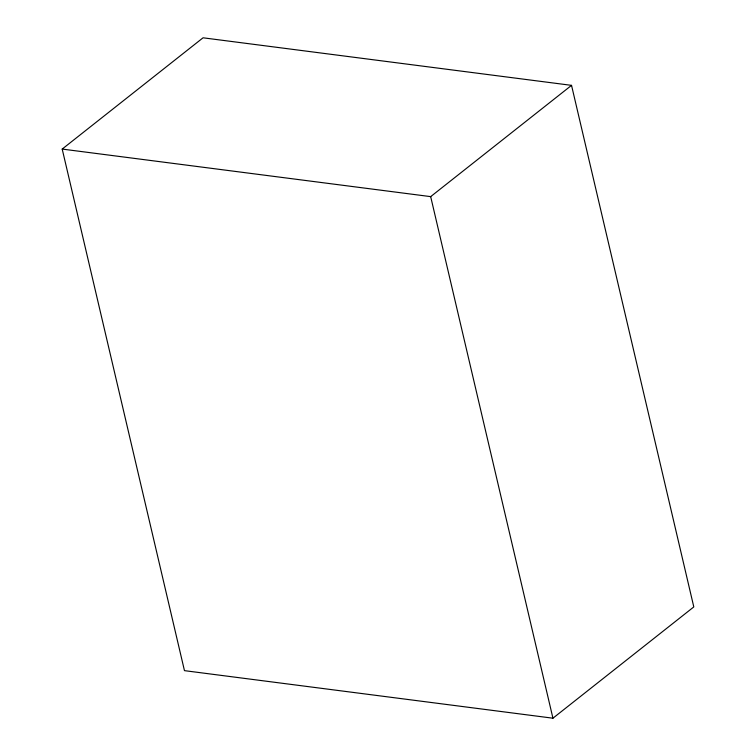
<?xml version="1.0" encoding="UTF-8"?>
<svg xmlns="http://www.w3.org/2000/svg" width="756" height="756" viewBox="0 0 756 756"><rect width="100%" height="100%" fill="white"/><g stroke="black" fill="none" stroke-linecap="round" stroke-linejoin="round"><path stroke-width="1.13" d="M62.2 149.074L203.062 37.8L571.536 85.352L693.8 606.926L552.938 718.2L184.464 670.648L62.2 149.074L430.674 196.626L571.536 85.352M430.674 196.626L552.938 718.2"/></g></svg>
